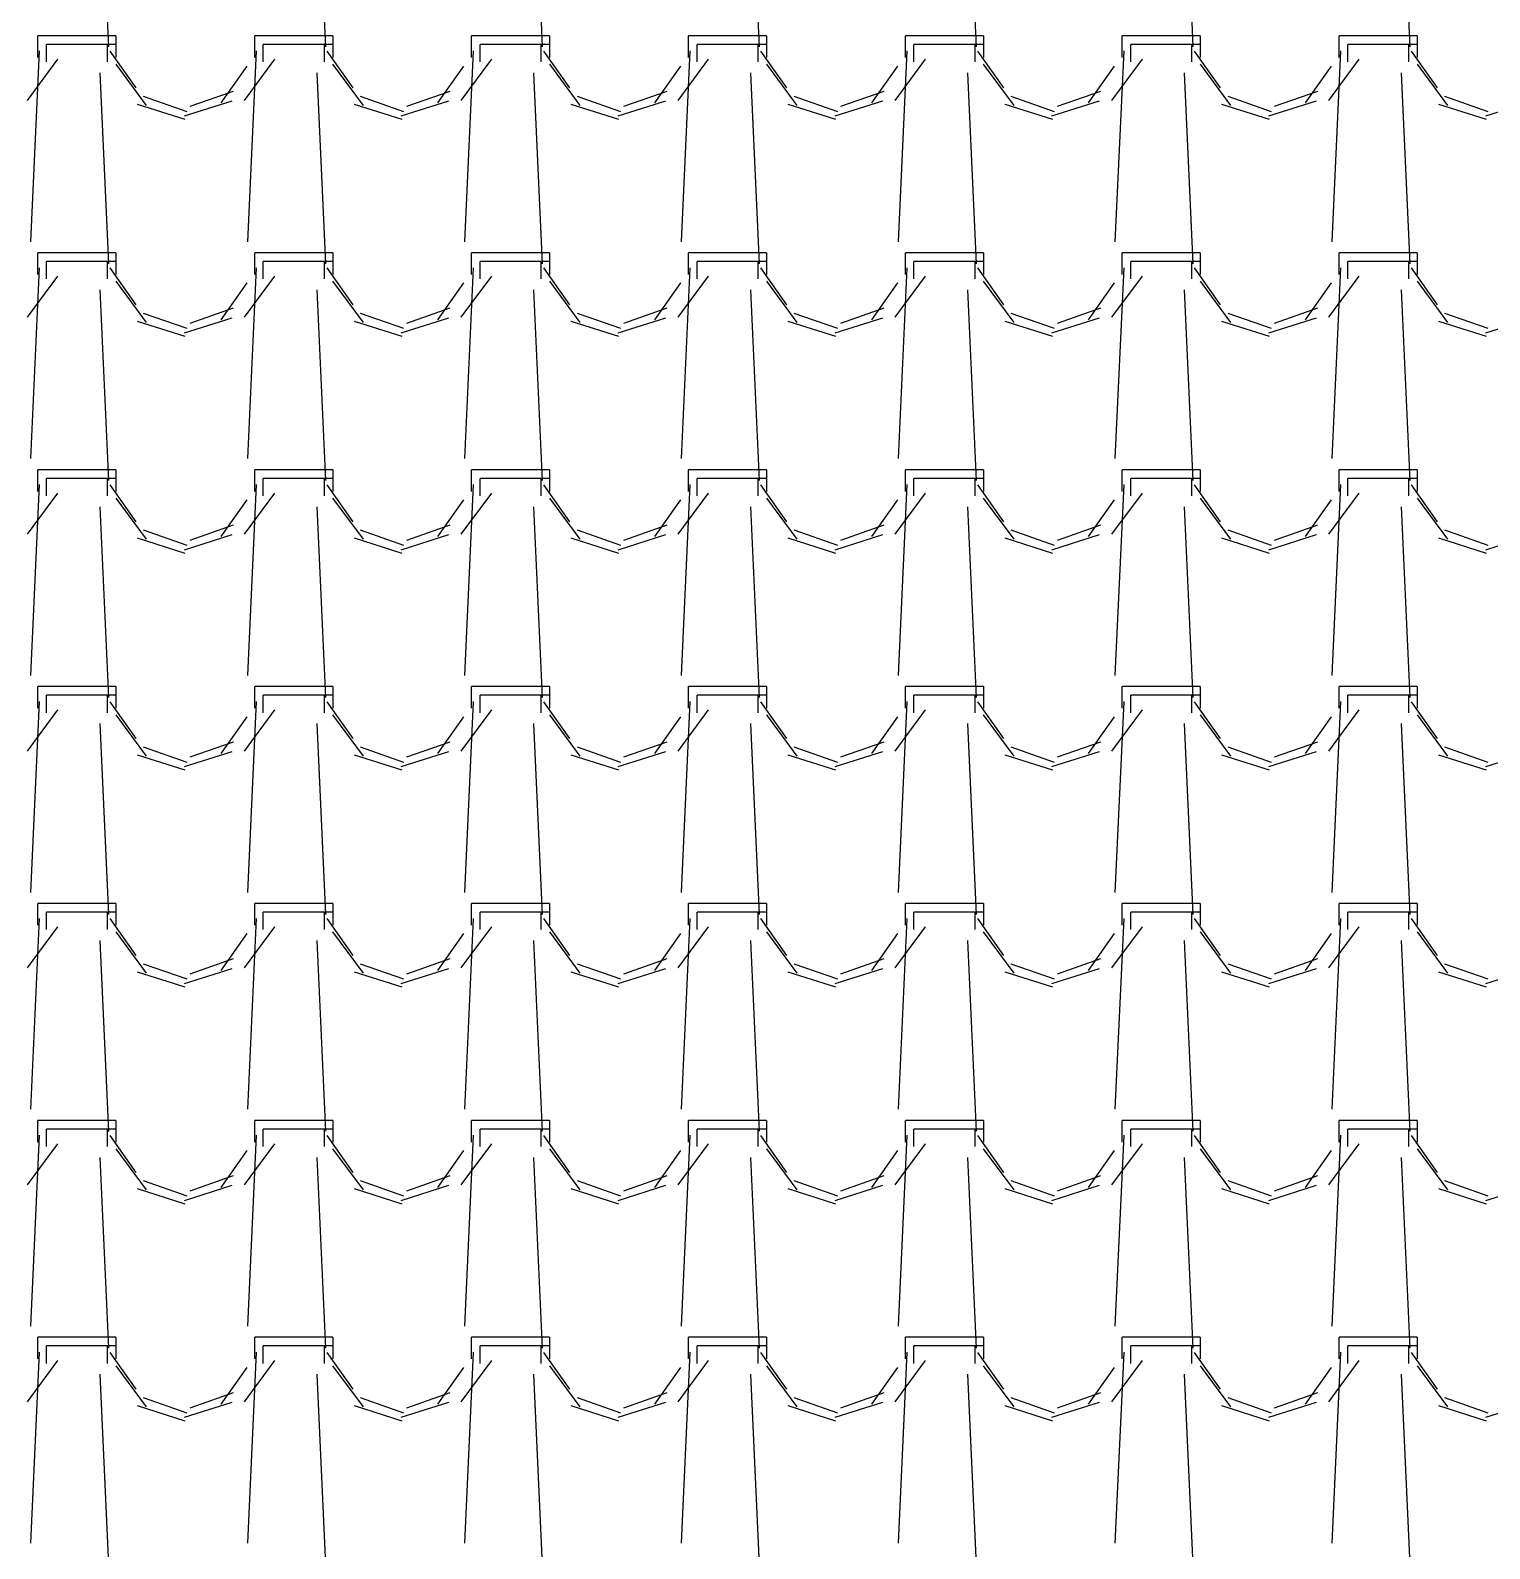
# Model space of a CAD drawing. Header units: millimetres. Extents: x 3923 to 4007, y 744 to 863.
# Drawn here: x 3935.45 to 3937.145, y 842.524 to 844.288 of the extents above; entities that cross this region are included whole.
import ezdxf

# ---------------------------------------------------------------- set-up
doc = ezdxf.new("R2010")
doc.units = ezdxf.units.MM
doc.layers.add('-HIDRO', color=8, linetype='Continuous')

msp = doc.modelspace()

# ---------------------------------------------------------------- linework, layer by layer
at = {"layer": '-HIDRO', "linetype": 'Continuous'}
for p, q in [((3935.5303, 844.4906), (3935.5404, 844.2689)), ((3935.7823, 844.4906), (3935.7924, 844.2689)), ((3936.0343, 844.4906), (3936.0444, 844.2689)), ((3936.2863, 844.4906), (3936.2964, 844.2689)), ((3936.5383, 844.4906), (3936.5484, 844.2689)), ((3936.7903, 844.4906), (3936.8004, 844.2689)), ((3937.0423, 844.4906), (3937.0524, 844.2689)), ((3935.5388, 844.2816), (3935.4582, 844.2816)), ((3935.4582, 844.2564), (3935.4582, 844.2816)), ((3935.5388, 844.2715), (3935.4682, 844.2715)), ((3935.4682, 844.2513), (3935.4682, 844.2715)), ((3935.5489, 844.2816), (3935.5388, 844.2816)), ((3935.5388, 844.2715), (3935.5388, 844.2513)), ((3935.5489, 844.2715), (3935.5388, 844.2715)), ((3935.5489, 844.2816), (3935.5489, 844.2564)), ((3935.7908, 844.2816), (3935.7102, 844.2816)), ((3935.7102, 844.2564), (3935.7102, 844.2816)), ((3935.7908, 844.2715), (3935.7202, 844.2715)), ((3935.7202, 844.2513), (3935.7202, 844.2715)), ((3935.8009, 844.2816), (3935.7908, 844.2816)), ((3935.7908, 844.2715), (3935.7908, 844.2513)), ((3935.8009, 844.2715), (3935.7908, 844.2715)), ((3935.8009, 844.2816), (3935.8009, 844.2564)), ((3936.0428, 844.2816), (3935.9622, 844.2816)), ((3935.9622, 844.2564), (3935.9622, 844.2816)), ((3936.0428, 844.2715), (3935.9722, 844.2715)), ((3935.9722, 844.2513), (3935.9722, 844.2715)), ((3936.0529, 844.2816), (3936.0428, 844.2816)), ((3936.0428, 844.2715), (3936.0428, 844.2513)), ((3936.0529, 844.2715), (3936.0428, 844.2715)), ((3936.0529, 844.2816), (3936.0529, 844.2564)), ((3936.2948, 844.2816), (3936.2142, 844.2816)), ((3936.2142, 844.2564), (3936.2142, 844.2816)), ((3936.2948, 844.2715), (3936.2242, 844.2715)), ((3936.2242, 844.2513), (3936.2242, 844.2715)), ((3936.3049, 844.2816), (3936.2948, 844.2816)), ((3936.2948, 844.2715), (3936.2948, 844.2513)), ((3936.3049, 844.2715), (3936.2948, 844.2715)), ((3936.3049, 844.2816), (3936.3049, 844.2564)), ((3936.5468, 844.2816), (3936.4662, 844.2816)), ((3936.4662, 844.2564), (3936.4662, 844.2816)), ((3936.5468, 844.2715), (3936.4762, 844.2715)), ((3936.4762, 844.2513), (3936.4762, 844.2715)), ((3936.5569, 844.2816), (3936.5468, 844.2816)), ((3936.5468, 844.2715), (3936.5468, 844.2513)), ((3936.5569, 844.2715), (3936.5468, 844.2715)), ((3936.5569, 844.2816), (3936.5569, 844.2564)), ((3936.7988, 844.2816), (3936.7182, 844.2816)), ((3936.7182, 844.2564), (3936.7182, 844.2816)), ((3936.7988, 844.2715), (3936.7282, 844.2715)), ((3936.7282, 844.2513), (3936.7282, 844.2715)), ((3936.8089, 844.2816), (3936.7988, 844.2816)), ((3936.7988, 844.2715), (3936.7988, 844.2513)), ((3936.8089, 844.2715), (3936.7988, 844.2715)), ((3936.8089, 844.2816), (3936.8089, 844.2564)), ((3937.0508, 844.2816), (3936.9702, 844.2816)), ((3936.9702, 844.2564), (3936.9702, 844.2816)), ((3937.0508, 844.2715), (3936.9802, 844.2715)), ((3936.9802, 844.2513), (3936.9802, 844.2715)), ((3937.0609, 844.2816), (3937.0508, 844.2816)), ((3937.0508, 844.2715), (3937.0508, 844.2513)), ((3937.0609, 844.2715), (3937.0508, 844.2715)), ((3937.0609, 844.2816), (3937.0609, 844.2564)), ((3935.4463, 844.2067), (3935.4816, 844.2545)), ((3935.4599, 844.2643), (3935.4498, 844.0425)), ((3935.5419, 844.264), (3935.5721, 844.2212)), ((3935.5488, 844.2486), (3935.5841, 844.2008)), ((3935.6983, 844.2067), (3935.7336, 844.2545)), ((3935.7119, 844.2643), (3935.7018, 844.0425)), ((3935.7939, 844.264), (3935.8241, 844.2212)), ((3935.8008, 844.2486), (3935.8361, 844.2008)), ((3935.9503, 844.2067), (3935.9856, 844.2545)), ((3935.9639, 844.2643), (3935.9538, 844.0425)), ((3936.0459, 844.264), (3936.0761, 844.2212)), ((3936.0528, 844.2486), (3936.0881, 844.2008)), ((3936.2023, 844.2067), (3936.2376, 844.2545)), ((3936.2159, 844.2643), (3936.2058, 844.0425)), ((3936.2979, 844.264), (3936.3281, 844.2212)), ((3936.3048, 844.2486), (3936.3401, 844.2008)), ((3936.4543, 844.2067), (3936.4896, 844.2545)), ((3936.4679, 844.2643), (3936.4578, 844.0425)), ((3936.5499, 844.264), (3936.5801, 844.2212)), ((3936.5568, 844.2486), (3936.5921, 844.2008)), ((3936.7063, 844.2067), (3936.7416, 844.2545)), ((3936.7199, 844.2643), (3936.7098, 844.0425)), ((3936.8019, 844.264), (3936.8321, 844.2212)), ((3936.8088, 844.2486), (3936.8441, 844.2008)), ((3936.9583, 844.2067), (3936.9936, 844.2545)), ((3936.9719, 844.2643), (3936.9618, 844.0425)), ((3937.0539, 844.264), (3937.0841, 844.2212)), ((3937.0608, 844.2486), (3937.0961, 844.2008)), ((3935.5303, 844.2386), (3935.5404, 844.0169)), ((3935.6711, 844.2038), (3935.7013, 844.2466)), ((3935.7823, 844.2386), (3935.7924, 844.0169)), ((3935.9231, 844.2038), (3935.9533, 844.2466)), ((3936.0343, 844.2386), (3936.0444, 844.0169)), ((3936.1751, 844.2038), (3936.2053, 844.2466)), ((3936.2863, 844.2386), (3936.2964, 844.0169)), ((3936.4271, 844.2038), (3936.4573, 844.2466)), ((3936.5383, 844.2386), (3936.5484, 844.0169)), ((3936.6791, 844.2038), (3936.7093, 844.2466)), ((3936.7903, 844.2386), (3936.8004, 844.0169)), ((3936.9311, 844.2038), (3936.9613, 844.2466)), ((3937.0423, 844.2386), (3937.0524, 844.0169)), ((3935.5808, 844.2116), (3935.6312, 844.1939)), ((3935.6351, 844.1999), (3935.6855, 844.2175)), ((3935.8328, 844.2116), (3935.8832, 844.1939)), ((3935.8871, 844.1999), (3935.9375, 844.2175)), ((3936.0848, 844.2116), (3936.1352, 844.1939)), ((3936.1391, 844.1999), (3936.1895, 844.2175)), ((3936.3368, 844.2116), (3936.3872, 844.1939)), ((3936.3911, 844.1999), (3936.4415, 844.2175)), ((3936.5888, 844.2116), (3936.6392, 844.1939)), ((3936.6431, 844.1999), (3936.6935, 844.2175)), ((3936.8408, 844.2116), (3936.8912, 844.1939)), ((3936.8951, 844.1999), (3936.9455, 844.2175)), ((3937.0928, 844.2116), (3937.1432, 844.1939)), ((3935.5737, 844.2023), (3935.6291, 844.1847)), ((3935.6285, 844.1886), (3935.6839, 844.2062)), ((3935.8257, 844.2023), (3935.8811, 844.1847)), ((3935.8805, 844.1886), (3935.9359, 844.2062)), ((3936.0777, 844.2023), (3936.1331, 844.1847)), ((3936.1325, 844.1886), (3936.1879, 844.2062)), ((3936.3297, 844.2023), (3936.3851, 844.1847)), ((3936.3845, 844.1886), (3936.4399, 844.2062)), ((3936.5817, 844.2023), (3936.6371, 844.1847)), ((3936.6365, 844.1886), (3936.6919, 844.2062)), ((3936.8337, 844.2023), (3936.8891, 844.1847)), ((3936.8885, 844.1886), (3936.9439, 844.2062)), ((3937.0857, 844.2023), (3937.1411, 844.1847)), ((3937.1405, 844.1886), (3937.1959, 844.2062)), ((3935.5388, 844.0296), (3935.4582, 844.0296)), ((3935.4582, 844.0044), (3935.4582, 844.0296)), ((3935.5388, 844.0195), (3935.4682, 844.0195)), ((3935.4682, 843.9993), (3935.4682, 844.0195)), ((3935.5489, 844.0296), (3935.5388, 844.0296)), ((3935.5388, 844.0195), (3935.5388, 843.9993)), ((3935.5489, 844.0195), (3935.5388, 844.0195)), ((3935.5489, 844.0296), (3935.5489, 844.0044)), ((3935.7908, 844.0296), (3935.7102, 844.0296)), ((3935.7102, 844.0044), (3935.7102, 844.0296)), ((3935.7908, 844.0195), (3935.7202, 844.0195)), ((3935.7202, 843.9993), (3935.7202, 844.0195)), ((3935.8009, 844.0296), (3935.7908, 844.0296)), ((3935.7908, 844.0195), (3935.7908, 843.9993)), ((3935.8009, 844.0195), (3935.7908, 844.0195)), ((3935.8009, 844.0296), (3935.8009, 844.0044)), ((3936.0428, 844.0296), (3935.9622, 844.0296)), ((3935.9622, 844.0044), (3935.9622, 844.0296)), ((3936.0428, 844.0195), (3935.9722, 844.0195)), ((3935.9722, 843.9993), (3935.9722, 844.0195)), ((3936.0529, 844.0296), (3936.0428, 844.0296)), ((3936.0428, 844.0195), (3936.0428, 843.9993)), ((3936.0529, 844.0195), (3936.0428, 844.0195)), ((3936.0529, 844.0296), (3936.0529, 844.0044)), ((3936.2948, 844.0296), (3936.2142, 844.0296)), ((3936.2142, 844.0044), (3936.2142, 844.0296)), ((3936.2948, 844.0195), (3936.2242, 844.0195)), ((3936.2242, 843.9993), (3936.2242, 844.0195)), ((3936.3049, 844.0296), (3936.2948, 844.0296)), ((3936.2948, 844.0195), (3936.2948, 843.9993)), ((3936.3049, 844.0195), (3936.2948, 844.0195)), ((3936.3049, 844.0296), (3936.3049, 844.0044)), ((3936.5468, 844.0296), (3936.4662, 844.0296)), ((3936.4662, 844.0044), (3936.4662, 844.0296)), ((3936.5468, 844.0195), (3936.4762, 844.0195)), ((3936.4762, 843.9993), (3936.4762, 844.0195)), ((3936.5569, 844.0296), (3936.5468, 844.0296)), ((3936.5468, 844.0195), (3936.5468, 843.9993)), ((3936.5569, 844.0195), (3936.5468, 844.0195)), ((3936.5569, 844.0296), (3936.5569, 844.0044)), ((3936.7988, 844.0296), (3936.7182, 844.0296)), ((3936.7182, 844.0044), (3936.7182, 844.0296)), ((3936.7988, 844.0195), (3936.7282, 844.0195)), ((3936.7282, 843.9993), (3936.7282, 844.0195)), ((3936.8089, 844.0296), (3936.7988, 844.0296)), ((3936.7988, 844.0195), (3936.7988, 843.9993)), ((3936.8089, 844.0195), (3936.7988, 844.0195)), ((3936.8089, 844.0296), (3936.8089, 844.0044)), ((3937.0508, 844.0296), (3936.9702, 844.0296)), ((3936.9702, 844.0044), (3936.9702, 844.0296)), ((3937.0508, 844.0195), (3936.9802, 844.0195)), ((3936.9802, 843.9993), (3936.9802, 844.0195)), ((3937.0609, 844.0296), (3937.0508, 844.0296)), ((3937.0508, 844.0195), (3937.0508, 843.9993)), ((3937.0609, 844.0195), (3937.0508, 844.0195)), ((3937.0609, 844.0296), (3937.0609, 844.0044)), ((3935.4463, 843.9547), (3935.4816, 844.0025)), ((3935.4599, 844.0123), (3935.4498, 843.7905)), ((3935.5419, 844.012), (3935.5721, 843.9692)), ((3935.6983, 843.9547), (3935.7336, 844.0025)), ((3935.7119, 844.0123), (3935.7018, 843.7905)), ((3935.7939, 844.012), (3935.8241, 843.9692)), ((3935.9503, 843.9547), (3935.9856, 844.0025)), ((3935.9639, 844.0123), (3935.9538, 843.7905)), ((3936.0459, 844.012), (3936.0761, 843.9692)), ((3936.2023, 843.9547), (3936.2376, 844.0025)), ((3936.2159, 844.0123), (3936.2058, 843.7905)), ((3936.2979, 844.012), (3936.3281, 843.9692)), ((3936.4543, 843.9547), (3936.4896, 844.0025)), ((3936.4679, 844.0123), (3936.4578, 843.7905)), ((3936.5499, 844.012), (3936.5801, 843.9692)), ((3936.7063, 843.9547), (3936.7416, 844.0025)), ((3936.7199, 844.0123), (3936.7098, 843.7905)), ((3936.8019, 844.012), (3936.8321, 843.9692)), ((3936.9583, 843.9547), (3936.9936, 844.0025)), ((3936.9719, 844.0123), (3936.9618, 843.7905)), ((3937.0539, 844.012), (3937.0841, 843.9692)), ((3935.5303, 843.9866), (3935.5404, 843.7649)), ((3935.5488, 843.9966), (3935.5841, 843.9488)), ((3935.6711, 843.9518), (3935.7013, 843.9946)), ((3935.7823, 843.9866), (3935.7924, 843.7649)), ((3935.8008, 843.9966), (3935.8361, 843.9488)), ((3935.9231, 843.9518), (3935.9533, 843.9946)), ((3936.0343, 843.9866), (3936.0444, 843.7649)), ((3936.0528, 843.9966), (3936.0881, 843.9488)), ((3936.1751, 843.9518), (3936.2053, 843.9946)), ((3936.2863, 843.9866), (3936.2964, 843.7649)), ((3936.3048, 843.9966), (3936.3401, 843.9488)), ((3936.4271, 843.9518), (3936.4573, 843.9946)), ((3936.5383, 843.9866), (3936.5484, 843.7649)), ((3936.5568, 843.9966), (3936.5921, 843.9488)), ((3936.6791, 843.9518), (3936.7093, 843.9946)), ((3936.7903, 843.9866), (3936.8004, 843.7649)), ((3936.8088, 843.9966), (3936.8441, 843.9488)), ((3936.9311, 843.9518), (3936.9613, 843.9946)), ((3937.0423, 843.9866), (3937.0524, 843.7649)), ((3937.0608, 843.9966), (3937.0961, 843.9488)), ((3935.6351, 843.9479), (3935.6855, 843.9655)), ((3935.8871, 843.9479), (3935.9375, 843.9655)), ((3936.1391, 843.9479), (3936.1895, 843.9655)), ((3936.3911, 843.9479), (3936.4415, 843.9655)), ((3936.6431, 843.9479), (3936.6935, 843.9655)), ((3936.8951, 843.9479), (3936.9455, 843.9655)), ((3935.5737, 843.9503), (3935.6291, 843.9327)), ((3935.5808, 843.9596), (3935.6312, 843.9419)), ((3935.6285, 843.9366), (3935.6839, 843.9542)), ((3935.8257, 843.9503), (3935.8811, 843.9327)), ((3935.8328, 843.9596), (3935.8832, 843.9419)), ((3935.8805, 843.9366), (3935.9359, 843.9542)), ((3936.0777, 843.9503), (3936.1331, 843.9327)), ((3936.0848, 843.9596), (3936.1352, 843.9419)), ((3936.1325, 843.9366), (3936.1879, 843.9542)), ((3936.3297, 843.9503), (3936.3851, 843.9327)), ((3936.3368, 843.9596), (3936.3872, 843.9419)), ((3936.3845, 843.9366), (3936.4399, 843.9542)), ((3936.5817, 843.9503), (3936.6371, 843.9327)), ((3936.5888, 843.9596), (3936.6392, 843.9419)), ((3936.6365, 843.9366), (3936.6919, 843.9542)), ((3936.8337, 843.9503), (3936.8891, 843.9327)), ((3936.8408, 843.9596), (3936.8912, 843.9419)), ((3936.8885, 843.9366), (3936.9439, 843.9542)), ((3937.0857, 843.9503), (3937.1411, 843.9327)), ((3937.0928, 843.9596), (3937.1432, 843.9419)), ((3937.1405, 843.9366), (3937.1959, 843.9542)), ((3935.5388, 843.7776), (3935.4582, 843.7776)), ((3935.4582, 843.7524), (3935.4582, 843.7776)), ((3935.5489, 843.7776), (3935.5388, 843.7776)), ((3935.5489, 843.7776), (3935.5489, 843.7524)), ((3935.7908, 843.7776), (3935.7102, 843.7776)), ((3935.7102, 843.7524), (3935.7102, 843.7776)), ((3935.8009, 843.7776), (3935.7908, 843.7776)), ((3935.8009, 843.7776), (3935.8009, 843.7524)), ((3936.0428, 843.7776), (3935.9622, 843.7776)), ((3935.9622, 843.7524), (3935.9622, 843.7776)), ((3936.0529, 843.7776), (3936.0428, 843.7776)), ((3936.0529, 843.7776), (3936.0529, 843.7524)), ((3936.2948, 843.7776), (3936.2142, 843.7776)), ((3936.2142, 843.7524), (3936.2142, 843.7776)), ((3936.3049, 843.7776), (3936.2948, 843.7776)), ((3936.3049, 843.7776), (3936.3049, 843.7524)), ((3936.5468, 843.7776), (3936.4662, 843.7776)), ((3936.4662, 843.7524), (3936.4662, 843.7776)), ((3936.5569, 843.7776), (3936.5468, 843.7776)), ((3936.5569, 843.7776), (3936.5569, 843.7524)), ((3936.7988, 843.7776), (3936.7182, 843.7776)), ((3936.7182, 843.7524), (3936.7182, 843.7776)), ((3936.8089, 843.7776), (3936.7988, 843.7776)), ((3936.8089, 843.7776), (3936.8089, 843.7524)), ((3937.0508, 843.7776), (3936.9702, 843.7776)), ((3936.9702, 843.7524), (3936.9702, 843.7776)), ((3937.0609, 843.7776), (3937.0508, 843.7776)), ((3937.0609, 843.7776), (3937.0609, 843.7524)), ((3935.4599, 843.7603), (3935.4498, 843.5385)), ((3935.5388, 843.7675), (3935.4682, 843.7675)), ((3935.4682, 843.7473), (3935.4682, 843.7675)), ((3935.5388, 843.7675), (3935.5388, 843.7473)), ((3935.5489, 843.7675), (3935.5388, 843.7675)), ((3935.5419, 843.76), (3935.5721, 843.7172)), ((3935.7119, 843.7603), (3935.7018, 843.5385)), ((3935.7908, 843.7675), (3935.7202, 843.7675)), ((3935.7202, 843.7473), (3935.7202, 843.7675)), ((3935.7908, 843.7675), (3935.7908, 843.7473)), ((3935.8009, 843.7675), (3935.7908, 843.7675)), ((3935.7939, 843.76), (3935.8241, 843.7172)), ((3935.9639, 843.7603), (3935.9538, 843.5385)), ((3936.0428, 843.7675), (3935.9722, 843.7675)), ((3935.9722, 843.7473), (3935.9722, 843.7675)), ((3936.0428, 843.7675), (3936.0428, 843.7473)), ((3936.0529, 843.7675), (3936.0428, 843.7675)), ((3936.0459, 843.76), (3936.0761, 843.7172)), ((3936.2159, 843.7603), (3936.2058, 843.5385)), ((3936.2948, 843.7675), (3936.2242, 843.7675)), ((3936.2242, 843.7473), (3936.2242, 843.7675)), ((3936.2948, 843.7675), (3936.2948, 843.7473)), ((3936.3049, 843.7675), (3936.2948, 843.7675)), ((3936.2979, 843.76), (3936.3281, 843.7172)), ((3936.4679, 843.7603), (3936.4578, 843.5385)), ((3936.5468, 843.7675), (3936.4762, 843.7675)), ((3936.4762, 843.7473), (3936.4762, 843.7675)), ((3936.5468, 843.7675), (3936.5468, 843.7473)), ((3936.5569, 843.7675), (3936.5468, 843.7675)), ((3936.5499, 843.76), (3936.5801, 843.7172)), ((3936.7199, 843.7603), (3936.7098, 843.5385)), ((3936.7988, 843.7675), (3936.7282, 843.7675)), ((3936.7282, 843.7473), (3936.7282, 843.7675)), ((3936.7988, 843.7675), (3936.7988, 843.7473)), ((3936.8089, 843.7675), (3936.7988, 843.7675)), ((3936.8019, 843.76), (3936.8321, 843.7172)), ((3936.9719, 843.7603), (3936.9618, 843.5385)), ((3937.0508, 843.7675), (3936.9802, 843.7675)), ((3936.9802, 843.7473), (3936.9802, 843.7675)), ((3937.0508, 843.7675), (3937.0508, 843.7473)), ((3937.0609, 843.7675), (3937.0508, 843.7675)), ((3937.0539, 843.76), (3937.0841, 843.7172)), ((3935.4463, 843.7027), (3935.4816, 843.7505)), ((3935.5488, 843.7446), (3935.5841, 843.6968)), ((3935.6711, 843.6998), (3935.7013, 843.7426)), ((3935.6983, 843.7027), (3935.7336, 843.7505)), ((3935.8008, 843.7446), (3935.8361, 843.6968)), ((3935.9231, 843.6998), (3935.9533, 843.7426)), ((3935.9503, 843.7027), (3935.9856, 843.7505)), ((3936.0528, 843.7446), (3936.0881, 843.6968)), ((3936.1751, 843.6998), (3936.2053, 843.7426)), ((3936.2023, 843.7027), (3936.2376, 843.7505)), ((3936.3048, 843.7446), (3936.3401, 843.6968)), ((3936.4271, 843.6998), (3936.4573, 843.7426)), ((3936.4543, 843.7027), (3936.4896, 843.7505)), ((3936.5568, 843.7446), (3936.5921, 843.6968)), ((3936.6791, 843.6998), (3936.7093, 843.7426)), ((3936.7063, 843.7027), (3936.7416, 843.7505)), ((3936.8088, 843.7446), (3936.8441, 843.6968)), ((3936.9311, 843.6998), (3936.9613, 843.7426)), ((3936.9583, 843.7027), (3936.9936, 843.7505)), ((3937.0608, 843.7446), (3937.0961, 843.6968)), ((3935.5303, 843.7346), (3935.5404, 843.5128)), ((3935.7823, 843.7346), (3935.7924, 843.5129)), ((3936.0343, 843.7346), (3936.0444, 843.5129)), ((3936.2863, 843.7346), (3936.2964, 843.5129)), ((3936.5383, 843.7346), (3936.5484, 843.5129)), ((3936.7903, 843.7346), (3936.8004, 843.5129)), ((3937.0423, 843.7346), (3937.0524, 843.5129)), ((3935.5808, 843.7076), (3935.6312, 843.6899)), ((3935.6285, 843.6846), (3935.6839, 843.7022)), ((3935.6351, 843.6958), (3935.6855, 843.7135)), ((3935.8328, 843.7076), (3935.8832, 843.6899)), ((3935.8805, 843.6846), (3935.9359, 843.7022)), ((3935.8871, 843.6958), (3935.9375, 843.7135)), ((3936.0848, 843.7076), (3936.1352, 843.6899)), ((3936.1325, 843.6846), (3936.1879, 843.7022)), ((3936.1391, 843.6958), (3936.1895, 843.7135)), ((3936.3368, 843.7076), (3936.3872, 843.6899)), ((3936.3845, 843.6846), (3936.4399, 843.7022)), ((3936.3911, 843.6958), (3936.4415, 843.7135)), ((3936.5888, 843.7076), (3936.6392, 843.6899)), ((3936.6365, 843.6846), (3936.6919, 843.7022)), ((3936.6431, 843.6958), (3936.6935, 843.7135)), ((3936.8408, 843.7076), (3936.8912, 843.6899)), ((3936.8885, 843.6846), (3936.9439, 843.7022)), ((3936.8951, 843.6958), (3936.9455, 843.7135)), ((3937.0928, 843.7076), (3937.1432, 843.6899)), ((3937.1405, 843.6846), (3937.1959, 843.7022)), ((3935.5737, 843.6983), (3935.6291, 843.6807)), ((3935.8257, 843.6983), (3935.8811, 843.6807)), ((3936.0777, 843.6983), (3936.1331, 843.6807)), ((3936.3297, 843.6983), (3936.3851, 843.6807)), ((3936.5817, 843.6983), (3936.6371, 843.6807)), ((3936.8337, 843.6983), (3936.8891, 843.6807)), ((3937.0857, 843.6983), (3937.1411, 843.6807)), ((3935.5388, 843.5256), (3935.4582, 843.5256)), ((3935.4582, 843.5004), (3935.4582, 843.5256)), ((3935.5489, 843.5256), (3935.5388, 843.5256)), ((3935.5489, 843.5256), (3935.5489, 843.5004)), ((3935.7908, 843.5256), (3935.7102, 843.5256)), ((3935.7102, 843.5004), (3935.7102, 843.5256)), ((3935.8009, 843.5256), (3935.7908, 843.5256)), ((3935.8009, 843.5256), (3935.8009, 843.5004)), ((3936.0428, 843.5256), (3935.9622, 843.5256)), ((3935.9622, 843.5004), (3935.9622, 843.5256)), ((3936.0529, 843.5256), (3936.0428, 843.5256)), ((3936.0529, 843.5256), (3936.0529, 843.5004)), ((3936.2948, 843.5256), (3936.2142, 843.5256)), ((3936.2142, 843.5004), (3936.2142, 843.5256)), ((3936.3049, 843.5256), (3936.2948, 843.5256)), ((3936.3049, 843.5256), (3936.3049, 843.5004)), ((3936.5468, 843.5256), (3936.4662, 843.5256)), ((3936.4662, 843.5004), (3936.4662, 843.5256)), ((3936.5569, 843.5256), (3936.5468, 843.5256)), ((3936.5569, 843.5256), (3936.5569, 843.5004)), ((3936.7988, 843.5256), (3936.7182, 843.5256)), ((3936.7182, 843.5004), (3936.7182, 843.5256)), ((3936.8089, 843.5256), (3936.7988, 843.5256)), ((3936.8089, 843.5256), (3936.8089, 843.5004)), ((3937.0508, 843.5256), (3936.9702, 843.5256)), ((3936.9702, 843.5004), (3936.9702, 843.5256)), ((3937.0609, 843.5256), (3937.0508, 843.5256)), ((3937.0609, 843.5256), (3937.0609, 843.5004)), ((3935.4599, 843.5083), (3935.4498, 843.2865)), ((3935.5388, 843.5155), (3935.4682, 843.5155)), ((3935.4682, 843.4953), (3935.4682, 843.5155)), ((3935.5388, 843.5155), (3935.5388, 843.4953)), ((3935.5489, 843.5155), (3935.5388, 843.5155)), ((3935.5419, 843.508), (3935.5721, 843.4652)), ((3935.7119, 843.5083), (3935.7018, 843.2865)), ((3935.7908, 843.5155), (3935.7202, 843.5155)), ((3935.7202, 843.4953), (3935.7202, 843.5155)), ((3935.7908, 843.5155), (3935.7908, 843.4953)), ((3935.8009, 843.5155), (3935.7908, 843.5155)), ((3935.7939, 843.508), (3935.8241, 843.4652)), ((3935.9639, 843.5083), (3935.9538, 843.2865)), ((3936.0428, 843.5155), (3935.9722, 843.5155)), ((3935.9722, 843.4953), (3935.9722, 843.5155)), ((3936.0428, 843.5155), (3936.0428, 843.4953)), ((3936.0529, 843.5155), (3936.0428, 843.5155)), ((3936.0459, 843.508), (3936.0761, 843.4652)), ((3936.2159, 843.5083), (3936.2058, 843.2865)), ((3936.2948, 843.5155), (3936.2242, 843.5155)), ((3936.2242, 843.4953), (3936.2242, 843.5155)), ((3936.2948, 843.5155), (3936.2948, 843.4953)), ((3936.3049, 843.5155), (3936.2948, 843.5155)), ((3936.2979, 843.508), (3936.3281, 843.4652)), ((3936.4679, 843.5083), (3936.4578, 843.2865)), ((3936.5468, 843.5155), (3936.4762, 843.5155)), ((3936.4762, 843.4953), (3936.4762, 843.5155)), ((3936.5468, 843.5155), (3936.5468, 843.4953)), ((3936.5569, 843.5155), (3936.5468, 843.5155)), ((3936.5499, 843.508), (3936.5801, 843.4652)), ((3936.7199, 843.5083), (3936.7098, 843.2865)), ((3936.7988, 843.5155), (3936.7282, 843.5155)), ((3936.7282, 843.4953), (3936.7282, 843.5155)), ((3936.7988, 843.5155), (3936.7988, 843.4953)), ((3936.8089, 843.5155), (3936.7988, 843.5155)), ((3936.8019, 843.508), (3936.8321, 843.4652)), ((3936.9719, 843.5083), (3936.9618, 843.2865)), ((3937.0508, 843.5155), (3936.9802, 843.5155)), ((3936.9802, 843.4953), (3936.9802, 843.5155)), ((3937.0508, 843.5155), (3937.0508, 843.4953)), ((3937.0609, 843.5155), (3937.0508, 843.5155)), ((3937.0539, 843.508), (3937.0841, 843.4652)), ((3935.4463, 843.4507), (3935.4816, 843.4985)), ((3935.5488, 843.4926), (3935.5841, 843.4448)), ((3935.6711, 843.4478), (3935.7013, 843.4906)), ((3935.6983, 843.4507), (3935.7336, 843.4985)), ((3935.8008, 843.4926), (3935.8361, 843.4448)), ((3935.9231, 843.4478), (3935.9533, 843.4906)), ((3935.9503, 843.4507), (3935.9856, 843.4985)), ((3936.0528, 843.4926), (3936.0881, 843.4448)), ((3936.1751, 843.4478), (3936.2053, 843.4906)), ((3936.2023, 843.4507), (3936.2376, 843.4985)), ((3936.3048, 843.4926), (3936.3401, 843.4448)), ((3936.4271, 843.4478), (3936.4573, 843.4906)), ((3936.4543, 843.4507), (3936.4896, 843.4985)), ((3936.5568, 843.4926), (3936.5921, 843.4448)), ((3936.6791, 843.4478), (3936.7093, 843.4906)), ((3936.7063, 843.4507), (3936.7416, 843.4985)), ((3936.8088, 843.4926), (3936.8441, 843.4448)), ((3936.9311, 843.4478), (3936.9613, 843.4906)), ((3936.9583, 843.4507), (3936.9936, 843.4985)), ((3937.0608, 843.4926), (3937.0961, 843.4448)), ((3935.5303, 843.4826), (3935.5404, 843.2608)), ((3935.7823, 843.4826), (3935.7924, 843.2609)), ((3936.0343, 843.4826), (3936.0444, 843.2609)), ((3936.2863, 843.4826), (3936.2964, 843.2609)), ((3936.5383, 843.4826), (3936.5484, 843.2609)), ((3936.7903, 843.4826), (3936.8004, 843.2609)), ((3937.0423, 843.4826), (3937.0524, 843.2609)), ((3935.5808, 843.4556), (3935.6312, 843.4379)), ((3935.6351, 843.4438), (3935.6855, 843.4615)), ((3935.8328, 843.4556), (3935.8832, 843.4379)), ((3935.8871, 843.4438), (3935.9375, 843.4615)), ((3936.0848, 843.4556), (3936.1352, 843.4379)), ((3936.1391, 843.4438), (3936.1895, 843.4615)), ((3936.3368, 843.4556), (3936.3872, 843.4379)), ((3936.3911, 843.4438), (3936.4415, 843.4615)), ((3936.5888, 843.4556), (3936.6392, 843.4379)), ((3936.6431, 843.4438), (3936.6935, 843.4615)), ((3936.8408, 843.4556), (3936.8912, 843.4379)), ((3936.8951, 843.4438), (3936.9455, 843.4615)), ((3937.0928, 843.4556), (3937.1432, 843.4379)), ((3935.5737, 843.4463), (3935.6291, 843.4287)), ((3935.6285, 843.4326), (3935.6839, 843.4502)), ((3935.8257, 843.4463), (3935.8811, 843.4287)), ((3935.8805, 843.4326), (3935.9359, 843.4502)), ((3936.0777, 843.4463), (3936.1331, 843.4287)), ((3936.1325, 843.4326), (3936.1879, 843.4502)), ((3936.3297, 843.4463), (3936.3851, 843.4287)), ((3936.3845, 843.4326), (3936.4399, 843.4502)), ((3936.5817, 843.4463), (3936.6371, 843.4287)), ((3936.6365, 843.4326), (3936.6919, 843.4502)), ((3936.8337, 843.4463), (3936.8891, 843.4287)), ((3936.8885, 843.4326), (3936.9439, 843.4502)), ((3937.0857, 843.4463), (3937.1411, 843.4287)), ((3937.1405, 843.4326), (3937.1959, 843.4502)), ((3935.5388, 843.2736), (3935.4582, 843.2736)), ((3935.4582, 843.2484), (3935.4582, 843.2736)), ((3935.5388, 843.2635), (3935.4682, 843.2635)), ((3935.4682, 843.2433), (3935.4682, 843.2635)), ((3935.5489, 843.2736), (3935.5388, 843.2736)), ((3935.5388, 843.2635), (3935.5388, 843.2433)), ((3935.5489, 843.2635), (3935.5388, 843.2635)), ((3935.5489, 843.2736), (3935.5489, 843.2484)), ((3935.7908, 843.2736), (3935.7102, 843.2736)), ((3935.7102, 843.2484), (3935.7102, 843.2736)), ((3935.7908, 843.2635), (3935.7202, 843.2635)), ((3935.7202, 843.2433), (3935.7202, 843.2635)), ((3935.8009, 843.2736), (3935.7908, 843.2736)), ((3935.7908, 843.2635), (3935.7908, 843.2433)), ((3935.8009, 843.2635), (3935.7908, 843.2635)), ((3935.8009, 843.2736), (3935.8009, 843.2484)), ((3936.0428, 843.2736), (3935.9622, 843.2736)), ((3935.9622, 843.2484), (3935.9622, 843.2736)), ((3936.0428, 843.2635), (3935.9722, 843.2635)), ((3935.9722, 843.2433), (3935.9722, 843.2635)), ((3936.0529, 843.2736), (3936.0428, 843.2736)), ((3936.0428, 843.2635), (3936.0428, 843.2433)), ((3936.0529, 843.2635), (3936.0428, 843.2635)), ((3936.0529, 843.2736), (3936.0529, 843.2484)), ((3936.2948, 843.2736), (3936.2142, 843.2736)), ((3936.2142, 843.2484), (3936.2142, 843.2736)), ((3936.2948, 843.2635), (3936.2242, 843.2635)), ((3936.2242, 843.2433), (3936.2242, 843.2635)), ((3936.3049, 843.2736), (3936.2948, 843.2736)), ((3936.2948, 843.2635), (3936.2948, 843.2433)), ((3936.3049, 843.2635), (3936.2948, 843.2635)), ((3936.3049, 843.2736), (3936.3049, 843.2484)), ((3936.5468, 843.2736), (3936.4662, 843.2736)), ((3936.4662, 843.2484), (3936.4662, 843.2736)), ((3936.5468, 843.2635), (3936.4762, 843.2635)), ((3936.4762, 843.2433), (3936.4762, 843.2635)), ((3936.5569, 843.2736), (3936.5468, 843.2736)), ((3936.5468, 843.2635), (3936.5468, 843.2433)), ((3936.5569, 843.2635), (3936.5468, 843.2635)), ((3936.5569, 843.2736), (3936.5569, 843.2484)), ((3936.7988, 843.2736), (3936.7182, 843.2736)), ((3936.7182, 843.2484), (3936.7182, 843.2736)), ((3936.7988, 843.2635), (3936.7282, 843.2635)), ((3936.7282, 843.2433), (3936.7282, 843.2635)), ((3936.8089, 843.2736), (3936.7988, 843.2736)), ((3936.7988, 843.2635), (3936.7988, 843.2433)), ((3936.8089, 843.2635), (3936.7988, 843.2635)), ((3936.8089, 843.2736), (3936.8089, 843.2484)), ((3937.0508, 843.2736), (3936.9702, 843.2736)), ((3936.9702, 843.2484), (3936.9702, 843.2736)), ((3937.0508, 843.2635), (3936.9802, 843.2635)), ((3936.9802, 843.2433), (3936.9802, 843.2635)), ((3937.0609, 843.2736), (3937.0508, 843.2736)), ((3937.0508, 843.2635), (3937.0508, 843.2433)), ((3937.0609, 843.2635), (3937.0508, 843.2635)), ((3937.0609, 843.2736), (3937.0609, 843.2484)), ((3935.4463, 843.1987), (3935.4816, 843.2465)), ((3935.4599, 843.2563), (3935.4498, 843.0345)), ((3935.5419, 843.256), (3935.5721, 843.2132)), ((3935.6983, 843.1987), (3935.7336, 843.2465)), ((3935.7119, 843.2563), (3935.7018, 843.0345)), ((3935.7939, 843.256), (3935.8241, 843.2132)), ((3935.9503, 843.1987), (3935.9856, 843.2465)), ((3935.9639, 843.2563), (3935.9538, 843.0345)), ((3936.0459, 843.256), (3936.0761, 843.2132)), ((3936.2023, 843.1987), (3936.2376, 843.2465)), ((3936.2159, 843.2563), (3936.2058, 843.0345)), ((3936.2979, 843.256), (3936.3281, 843.2132)), ((3936.4543, 843.1987), (3936.4896, 843.2465)), ((3936.4679, 843.2563), (3936.4578, 843.0345)), ((3936.5499, 843.256), (3936.5801, 843.2132)), ((3936.7063, 843.1987), (3936.7416, 843.2465)), ((3936.7199, 843.2563), (3936.7098, 843.0345)), ((3936.8019, 843.256), (3936.8321, 843.2132)), ((3936.9583, 843.1987), (3936.9936, 843.2465)), ((3936.9719, 843.2563), (3936.9618, 843.0345)), ((3937.0539, 843.256), (3937.0841, 843.2132)), ((3935.5303, 843.2306), (3935.5404, 843.0088)), ((3935.5488, 843.2406), (3935.5841, 843.1928)), ((3935.6711, 843.1958), (3935.7013, 843.2386)), ((3935.7823, 843.2306), (3935.7924, 843.0089)), ((3935.8008, 843.2406), (3935.8361, 843.1928)), ((3935.9231, 843.1958), (3935.9533, 843.2386)), ((3936.0343, 843.2306), (3936.0444, 843.0089)), ((3936.0528, 843.2406), (3936.0881, 843.1928)), ((3936.1751, 843.1958), (3936.2053, 843.2386)), ((3936.2863, 843.2306), (3936.2964, 843.0089)), ((3936.3048, 843.2406), (3936.3401, 843.1928)), ((3936.4271, 843.1958), (3936.4573, 843.2386)), ((3936.5383, 843.2306), (3936.5484, 843.0089)), ((3936.5568, 843.2406), (3936.5921, 843.1928)), ((3936.6791, 843.1958), (3936.7093, 843.2386)), ((3936.7903, 843.2306), (3936.8004, 843.0089)), ((3936.8088, 843.2406), (3936.8441, 843.1928)), ((3936.9311, 843.1958), (3936.9613, 843.2386)), ((3937.0423, 843.2306), (3937.0524, 843.0089)), ((3937.0608, 843.2406), (3937.0961, 843.1928)), ((3935.6351, 843.1918), (3935.6855, 843.2095)), ((3935.8871, 843.1918), (3935.9375, 843.2095)), ((3936.1391, 843.1918), (3936.1895, 843.2095)), ((3936.3911, 843.1918), (3936.4415, 843.2095)), ((3936.6431, 843.1918), (3936.6935, 843.2095)), ((3936.8951, 843.1918), (3936.9455, 843.2095)), ((3935.5737, 843.1943), (3935.6291, 843.1767)), ((3935.5808, 843.2036), (3935.6312, 843.1859)), ((3935.6285, 843.1806), (3935.6839, 843.1982)), ((3935.8257, 843.1943), (3935.8811, 843.1767)), ((3935.8328, 843.2036), (3935.8832, 843.1859)), ((3935.8805, 843.1806), (3935.9359, 843.1982)), ((3936.0777, 843.1943), (3936.1331, 843.1767)), ((3936.0848, 843.2036), (3936.1352, 843.1859)), ((3936.1325, 843.1806), (3936.1879, 843.1982)), ((3936.3297, 843.1943), (3936.3851, 843.1767)), ((3936.3368, 843.2036), (3936.3872, 843.1859)), ((3936.3845, 843.1806), (3936.4399, 843.1982)), ((3936.5817, 843.1943), (3936.6371, 843.1767)), ((3936.5888, 843.2036), (3936.6392, 843.1859)), ((3936.6365, 843.1806), (3936.6919, 843.1982)), ((3936.8337, 843.1943), (3936.8891, 843.1767)), ((3936.8408, 843.2036), (3936.8912, 843.1859)), ((3936.8885, 843.1806), (3936.9439, 843.1982)), ((3937.0857, 843.1943), (3937.1411, 843.1767)), ((3937.0928, 843.2036), (3937.1432, 843.1859)), ((3937.1405, 843.1806), (3937.1959, 843.1982)), ((3935.5388, 843.0216), (3935.4582, 843.0216)), ((3935.4582, 842.9964), (3935.4582, 843.0216)), ((3935.5489, 843.0216), (3935.5388, 843.0216)), ((3935.5489, 843.0216), (3935.5489, 842.9964)), ((3935.7908, 843.0216), (3935.7102, 843.0216)), ((3935.7102, 842.9964), (3935.7102, 843.0216)), ((3935.8009, 843.0216), (3935.7908, 843.0216)), ((3935.8009, 843.0216), (3935.8009, 842.9964)), ((3936.0428, 843.0216), (3935.9622, 843.0216)), ((3935.9622, 842.9964), (3935.9622, 843.0216)), ((3936.0529, 843.0216), (3936.0428, 843.0216)), ((3936.0529, 843.0216), (3936.0529, 842.9964)), ((3936.2948, 843.0216), (3936.2142, 843.0216)), ((3936.2142, 842.9964), (3936.2142, 843.0216)), ((3936.3049, 843.0216), (3936.2948, 843.0216)), ((3936.3049, 843.0216), (3936.3049, 842.9964)), ((3936.5468, 843.0216), (3936.4662, 843.0216)), ((3936.4662, 842.9964), (3936.4662, 843.0216)), ((3936.5569, 843.0216), (3936.5468, 843.0216)), ((3936.5569, 843.0216), (3936.5569, 842.9964)), ((3936.7988, 843.0216), (3936.7182, 843.0216)), ((3936.7182, 842.9964), (3936.7182, 843.0216)), ((3936.8089, 843.0216), (3936.7988, 843.0216)), ((3936.8089, 843.0216), (3936.8089, 842.9964)), ((3937.0508, 843.0216), (3936.9702, 843.0216)), ((3936.9702, 842.9964), (3936.9702, 843.0216)), ((3937.0609, 843.0216), (3937.0508, 843.0216)), ((3937.0609, 843.0216), (3937.0609, 842.9964)), ((3935.4463, 842.9467), (3935.4816, 842.9945)), ((3935.4599, 843.0043), (3935.4498, 842.7825)), ((3935.5388, 843.0115), (3935.4682, 843.0115)), ((3935.4682, 842.9913), (3935.4682, 843.0115)), ((3935.5388, 843.0115), (3935.5388, 842.9913)), ((3935.5489, 843.0115), (3935.5388, 843.0115)), ((3935.5419, 843.004), (3935.5721, 842.9612)), ((3935.6983, 842.9467), (3935.7336, 842.9945)), ((3935.7119, 843.0043), (3935.7018, 842.7825)), ((3935.7908, 843.0115), (3935.7202, 843.0115)), ((3935.7202, 842.9913), (3935.7202, 843.0115)), ((3935.7908, 843.0115), (3935.7908, 842.9913)), ((3935.8009, 843.0115), (3935.7908, 843.0115)), ((3935.7939, 843.004), (3935.8241, 842.9612)), ((3935.9503, 842.9467), (3935.9856, 842.9945)), ((3935.9639, 843.0043), (3935.9538, 842.7825)), ((3936.0428, 843.0115), (3935.9722, 843.0115)), ((3935.9722, 842.9913), (3935.9722, 843.0115)), ((3936.0428, 843.0115), (3936.0428, 842.9913)), ((3936.0529, 843.0115), (3936.0428, 843.0115)), ((3936.0459, 843.004), (3936.0761, 842.9612)), ((3936.2023, 842.9467), (3936.2376, 842.9945)), ((3936.2159, 843.0043), (3936.2058, 842.7825)), ((3936.2948, 843.0115), (3936.2242, 843.0115)), ((3936.2242, 842.9913), (3936.2242, 843.0115)), ((3936.2948, 843.0115), (3936.2948, 842.9913)), ((3936.3049, 843.0115), (3936.2948, 843.0115)), ((3936.2979, 843.004), (3936.3281, 842.9612)), ((3936.4543, 842.9467), (3936.4896, 842.9945)), ((3936.4679, 843.0043), (3936.4578, 842.7825)), ((3936.5468, 843.0115), (3936.4762, 843.0115)), ((3936.4762, 842.9913), (3936.4762, 843.0115)), ((3936.5468, 843.0115), (3936.5468, 842.9913)), ((3936.5569, 843.0115), (3936.5468, 843.0115)), ((3936.5499, 843.004), (3936.5801, 842.9612)), ((3936.7063, 842.9467), (3936.7416, 842.9945)), ((3936.7199, 843.0043), (3936.7098, 842.7825)), ((3936.7988, 843.0115), (3936.7282, 843.0115)), ((3936.7282, 842.9913), (3936.7282, 843.0115)), ((3936.7988, 843.0115), (3936.7988, 842.9913)), ((3936.8089, 843.0115), (3936.7988, 843.0115)), ((3936.8019, 843.004), (3936.8321, 842.9612)), ((3936.9583, 842.9467), (3936.9936, 842.9945)), ((3936.9719, 843.0043), (3936.9618, 842.7825)), ((3937.0508, 843.0115), (3936.9802, 843.0115)), ((3936.9802, 842.9913), (3936.9802, 843.0115)), ((3937.0508, 843.0115), (3937.0508, 842.9913)), ((3937.0609, 843.0115), (3937.0508, 843.0115)), ((3937.0539, 843.004), (3937.0841, 842.9612)), ((3935.5303, 842.9786), (3935.5404, 842.7568)), ((3935.5488, 842.9886), (3935.5841, 842.9408)), ((3935.6711, 842.9438), (3935.7013, 842.9866)), ((3935.7823, 842.9786), (3935.7924, 842.7569)), ((3935.8008, 842.9886), (3935.8361, 842.9408)), ((3935.9231, 842.9438), (3935.9533, 842.9866)), ((3936.0343, 842.9786), (3936.0444, 842.7569)), ((3936.0528, 842.9886), (3936.0881, 842.9408)), ((3936.1751, 842.9438), (3936.2053, 842.9866)), ((3936.2863, 842.9786), (3936.2964, 842.7569)), ((3936.3048, 842.9886), (3936.3401, 842.9408)), ((3936.4271, 842.9438), (3936.4573, 842.9866)), ((3936.5383, 842.9786), (3936.5484, 842.7569)), ((3936.5568, 842.9886), (3936.5921, 842.9408)), ((3936.6791, 842.9438), (3936.7093, 842.9866)), ((3936.7903, 842.9786), (3936.8004, 842.7569)), ((3936.8088, 842.9886), (3936.8441, 842.9408)), ((3936.9311, 842.9438), (3936.9613, 842.9866)), ((3937.0423, 842.9786), (3937.0524, 842.7569)), ((3937.0608, 842.9886), (3937.0961, 842.9408)), ((3935.5737, 842.9423), (3935.6291, 842.9246)), ((3935.5808, 842.9516), (3935.6312, 842.9339)), ((3935.6285, 842.9286), (3935.6839, 842.9462)), ((3935.6351, 842.9398), (3935.6855, 842.9575)), ((3935.8257, 842.9423), (3935.8811, 842.9246)), ((3935.8328, 842.9516), (3935.8832, 842.9339)), ((3935.8805, 842.9286), (3935.9359, 842.9462)), ((3935.8871, 842.9398), (3935.9375, 842.9575)), ((3936.0777, 842.9423), (3936.1331, 842.9246)), ((3936.0848, 842.9516), (3936.1352, 842.9339)), ((3936.1325, 842.9286), (3936.1879, 842.9462)), ((3936.1391, 842.9398), (3936.1895, 842.9575)), ((3936.3297, 842.9423), (3936.3851, 842.9246)), ((3936.3368, 842.9516), (3936.3872, 842.9339)), ((3936.3845, 842.9286), (3936.4399, 842.9462)), ((3936.3911, 842.9398), (3936.4415, 842.9575)), ((3936.5817, 842.9423), (3936.6371, 842.9246)), ((3936.5888, 842.9516), (3936.6392, 842.9339)), ((3936.6365, 842.9286), (3936.6919, 842.9462)), ((3936.6431, 842.9398), (3936.6935, 842.9575)), ((3936.8337, 842.9423), (3936.8891, 842.9246)), ((3936.8408, 842.9516), (3936.8912, 842.9339)), ((3936.8885, 842.9286), (3936.9439, 842.9462)), ((3936.8951, 842.9398), (3936.9455, 842.9575)), ((3937.0857, 842.9423), (3937.1411, 842.9246)), ((3937.0928, 842.9516), (3937.1432, 842.9339)), ((3937.1405, 842.9286), (3937.1959, 842.9462)), ((3935.5388, 842.7696), (3935.4582, 842.7696)), ((3935.4582, 842.7444), (3935.4582, 842.7696)), ((3935.5489, 842.7696), (3935.5388, 842.7696)), ((3935.5489, 842.7696), (3935.5489, 842.7444)), ((3935.7908, 842.7696), (3935.7102, 842.7696)), ((3935.7102, 842.7444), (3935.7102, 842.7696)), ((3935.8009, 842.7696), (3935.7908, 842.7696)), ((3935.8009, 842.7696), (3935.8009, 842.7444)), ((3936.0428, 842.7696), (3935.9622, 842.7696)), ((3935.9622, 842.7444), (3935.9622, 842.7696)), ((3936.0529, 842.7696), (3936.0428, 842.7696)), ((3936.0529, 842.7696), (3936.0529, 842.7444)), ((3936.2948, 842.7696), (3936.2142, 842.7696)), ((3936.2142, 842.7444), (3936.2142, 842.7696)), ((3936.3049, 842.7696), (3936.2948, 842.7696)), ((3936.3049, 842.7696), (3936.3049, 842.7444)), ((3936.5468, 842.7696), (3936.4662, 842.7696)), ((3936.4662, 842.7444), (3936.4662, 842.7696)), ((3936.5569, 842.7696), (3936.5468, 842.7696)), ((3936.5569, 842.7696), (3936.5569, 842.7444)), ((3936.7988, 842.7696), (3936.7182, 842.7696)), ((3936.7182, 842.7444), (3936.7182, 842.7696)), ((3936.8089, 842.7696), (3936.7988, 842.7696)), ((3936.8089, 842.7696), (3936.8089, 842.7444)), ((3937.0508, 842.7696), (3936.9702, 842.7696)), ((3936.9702, 842.7444), (3936.9702, 842.7696)), ((3937.0609, 842.7696), (3937.0508, 842.7696)), ((3937.0609, 842.7696), (3937.0609, 842.7444)), ((3935.4599, 842.7523), (3935.4498, 842.5305)), ((3935.5388, 842.7595), (3935.4682, 842.7595)), ((3935.4682, 842.7393), (3935.4682, 842.7595)), ((3935.5388, 842.7595), (3935.5388, 842.7393)), ((3935.5489, 842.7595), (3935.5388, 842.7595)), ((3935.5419, 842.752), (3935.5721, 842.7092)), ((3935.7119, 842.7523), (3935.7018, 842.5305)), ((3935.7908, 842.7595), (3935.7202, 842.7595)), ((3935.7202, 842.7393), (3935.7202, 842.7595)), ((3935.7908, 842.7595), (3935.7908, 842.7393)), ((3935.8009, 842.7595), (3935.7908, 842.7595)), ((3935.7939, 842.752), (3935.8241, 842.7092)), ((3935.9639, 842.7523), (3935.9538, 842.5305)), ((3936.0428, 842.7595), (3935.9722, 842.7595)), ((3935.9722, 842.7393), (3935.9722, 842.7595)), ((3936.0428, 842.7595), (3936.0428, 842.7393)), ((3936.0529, 842.7595), (3936.0428, 842.7595)), ((3936.0459, 842.752), (3936.0761, 842.7092)), ((3936.2159, 842.7523), (3936.2058, 842.5305)), ((3936.2948, 842.7595), (3936.2242, 842.7595)), ((3936.2242, 842.7393), (3936.2242, 842.7595)), ((3936.2948, 842.7595), (3936.2948, 842.7393)), ((3936.3049, 842.7595), (3936.2948, 842.7595)), ((3936.2979, 842.752), (3936.3281, 842.7092)), ((3936.4679, 842.7523), (3936.4578, 842.5305)), ((3936.5468, 842.7595), (3936.4762, 842.7595)), ((3936.4762, 842.7393), (3936.4762, 842.7595)), ((3936.5468, 842.7595), (3936.5468, 842.7393)), ((3936.5569, 842.7595), (3936.5468, 842.7595)), ((3936.5499, 842.752), (3936.5801, 842.7092)), ((3936.7199, 842.7523), (3936.7098, 842.5305)), ((3936.7988, 842.7595), (3936.7282, 842.7595)), ((3936.7282, 842.7393), (3936.7282, 842.7595)), ((3936.7988, 842.7595), (3936.7988, 842.7393)), ((3936.8089, 842.7595), (3936.7988, 842.7595)), ((3936.8019, 842.752), (3936.8321, 842.7092)), ((3936.9719, 842.7523), (3936.9618, 842.5305)), ((3937.0508, 842.7595), (3936.9802, 842.7595)), ((3936.9802, 842.7393), (3936.9802, 842.7595)), ((3937.0508, 842.7595), (3937.0508, 842.7393)), ((3937.0609, 842.7595), (3937.0508, 842.7595)), ((3937.0539, 842.752), (3937.0841, 842.7092)), ((3935.4463, 842.6947), (3935.4816, 842.7425)), ((3935.5488, 842.7366), (3935.5841, 842.6888)), ((3935.6711, 842.6918), (3935.7013, 842.7346)), ((3935.6983, 842.6947), (3935.7336, 842.7425)), ((3935.8008, 842.7366), (3935.8361, 842.6888)), ((3935.9231, 842.6918), (3935.9533, 842.7346)), ((3935.9503, 842.6947), (3935.9856, 842.7425)), ((3936.0528, 842.7366), (3936.0881, 842.6888)), ((3936.1751, 842.6918), (3936.2053, 842.7346)), ((3936.2023, 842.6947), (3936.2376, 842.7425)), ((3936.3048, 842.7366), (3936.3401, 842.6888)), ((3936.4271, 842.6918), (3936.4573, 842.7346)), ((3936.4543, 842.6947), (3936.4896, 842.7425)), ((3936.5568, 842.7366), (3936.5921, 842.6888)), ((3936.6791, 842.6918), (3936.7093, 842.7346)), ((3936.7063, 842.6947), (3936.7416, 842.7425)), ((3936.8088, 842.7366), (3936.8441, 842.6888)), ((3936.9311, 842.6918), (3936.9613, 842.7346)), ((3936.9583, 842.6947), (3936.9936, 842.7425)), ((3937.0608, 842.7366), (3937.0961, 842.6888)), ((3935.5303, 842.7266), (3935.5404, 842.5048)), ((3935.7823, 842.7266), (3935.7924, 842.5049)), ((3936.0343, 842.7266), (3936.0444, 842.5049)), ((3936.2863, 842.7266), (3936.2964, 842.5049)), ((3936.5383, 842.7266), (3936.5484, 842.5049)), ((3936.7903, 842.7266), (3936.8004, 842.5049)), ((3937.0423, 842.7266), (3937.0524, 842.5049)), ((3935.5808, 842.6996), (3935.6312, 842.6819)), ((3935.6351, 842.6878), (3935.6855, 842.7055)), ((3935.8328, 842.6996), (3935.8832, 842.6819)), ((3935.8871, 842.6878), (3935.9375, 842.7055)), ((3936.0848, 842.6996), (3936.1352, 842.6819)), ((3936.1391, 842.6878), (3936.1895, 842.7055)), ((3936.3368, 842.6996), (3936.3872, 842.6819)), ((3936.3911, 842.6878), (3936.4415, 842.7055)), ((3936.5888, 842.6996), (3936.6392, 842.6819)), ((3936.6431, 842.6878), (3936.6935, 842.7055)), ((3936.8408, 842.6996), (3936.8912, 842.6819)), ((3936.895, 842.6878), (3936.9454, 842.7055)), ((3937.0928, 842.6996), (3937.1432, 842.6819)), ((3935.5737, 842.6903), (3935.6291, 842.6726)), ((3935.6285, 842.6766), (3935.6839, 842.6942)), ((3935.8257, 842.6903), (3935.8811, 842.6726)), ((3935.8805, 842.6766), (3935.9359, 842.6942)), ((3936.0777, 842.6903), (3936.1331, 842.6726)), ((3936.1325, 842.6766), (3936.1879, 842.6942)), ((3936.3297, 842.6903), (3936.3851, 842.6726)), ((3936.3845, 842.6766), (3936.4399, 842.6942)), ((3936.5817, 842.6903), (3936.6371, 842.6726)), ((3936.6365, 842.6766), (3936.6919, 842.6942)), ((3936.8337, 842.6903), (3936.8891, 842.6726)), ((3936.8885, 842.6766), (3936.9439, 842.6942)), ((3937.0857, 842.6903), (3937.1411, 842.6726)), ((3937.1405, 842.6766), (3937.1959, 842.6942))]:
    msp.add_line(p, q, dxfattribs=at)

doc.saveas('drawing.dxf')
